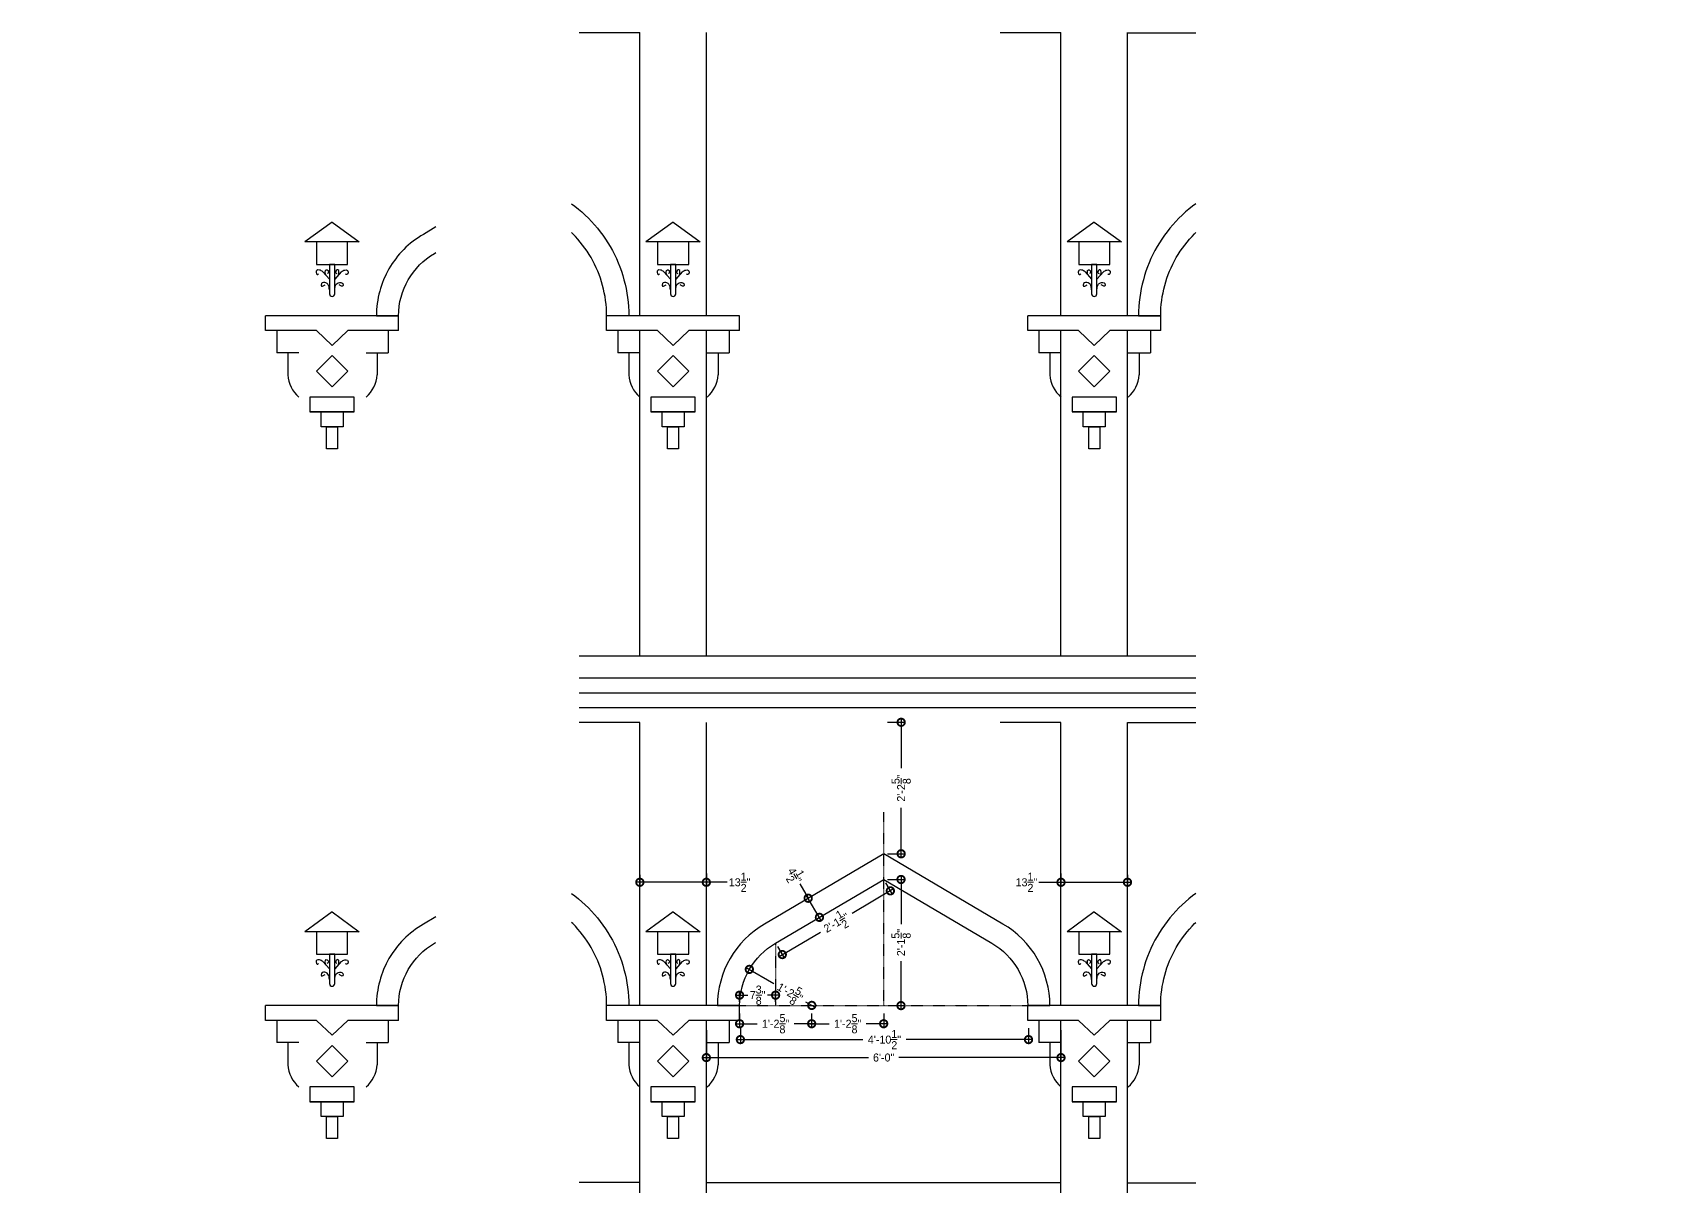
# Model space of a CAD drawing. Header units: millimetres. Extents: x -141861 to -141057, y 13116 to 13652.
# Drawn here: x -141386.8 to -141056.5, y 13417.6 to 13651.8 of the extents above; entities that cross this region are included whole.
import ezdxf
from ezdxf.xclip import XClip

# ---------------------------------------------------------------- set-up
doc = ezdxf.new("R2010")
doc.units = ezdxf.units.MM
doc.header["$XCLIPFRAME"] = 0
doc.linetypes.add('BORDER2', pattern=[0.875, 0.25, -0.125, 0.25, -0.125, 0, -0.125])
doc.layers.get('0').update_dxf_attribs({"color": 254})
doc.layers.add('Dim', color=7, linetype='Continuous', lineweight=9)
for name, color, linetype in [('ele', 43, 'Continuous'), ('ele1', 1, 'Continuous'), ('Pillar', 30, 'Continuous'), ('Text', 255, 'Continuous')]:
    doc.layers.add(name, color=color, linetype=linetype)
doc.dimstyles.new('¾ Scale', dxfattribs={"dimtxt": 1.625, "dimasz": 3, "dimexe": 0.75, "dimexo": 0.75, "dimgap": 0.09, "dimtad": 0, "dimdec": 3, "dimzin": 3, "dimdsep": 46, "dimlunit": 4, "dimtxsty": 'Standard', "dimblk": 'DOTSMALL', "dimcen": 0.09, "dimdle": 0.75, "dimadec": 0, "dimazin": 0, "dimtfac": 1, "dimtdec": 3, "dimtmove": 1, "dimatfit": 3, "dimfxl": 1, "dimtolj": 1, "dimtzin": 0, "dimarcsym": 0})

# ---------------------------------------------------------------- blocks, each defined once
blk = doc.blocks.new('LINE')
at = {"color": 0, "linetype": 'ByBlock', "lineweight": -2}
blk.add_line((0, 0), (12, 0), dxfattribs=at)
blk = doc.blocks.new('Arch-6')
at = {"color": 0, "linetype": 'ByBlock', "lineweight": -2}
blk.add_lwpolyline([(63, 0, 0.267949), (53.44, 16.56), (29.25, 30.82), (5.03, 16.54, 0.267394), (-4.5, 0), (0, 0, -0.267949), (7.31, 12.67), (29.25, 25.59), (51.19, 12.67, -0.267949), (58.5, 0)], format="xyb", close=True, dxfattribs=at)
blk = doc.blocks.new('Cangry')
at = {"color": 0, "linetype": 'ByBlock', "lineweight": -2, "ltscale": 3}
for p, q in [((13.5, 0), (-13.5, 0)), ((13.5, -3), (13.5, 0)), ((-13.5, -3), (-13.5, 0)), ((-3.18, -3), (-13.5, -3)), ((-11.25, -3), (-11.25, -7.5)), ((0, -6), (-3.18, -3)), ((3.18, -3), (0, -6)), ((13.5, -3), (3.18, -3)), ((11.39, -3), (11.39, -7.5)), ((-6.75, -7.5), (-11.25, -7.5)), ((-9, -7.5), (-9, -12)), ((6.89, -7.5), (11.39, -7.5)), ((9.14, -7.5), (9.14, -12))]:
    blk.add_line(p, q, dxfattribs=at)
blk.add_lwpolyline([(0, -8.07), (-3.18, -11.25), (0, -14.43), (3.18, -11.25)], close=True, dxfattribs=at)
for centre, start, end in [((-2.45, -11.54), 184.0381, 229.092), ((2.59, -11.54), 310.908, 355.9619)]:
    blk.add_arc(centre, 6.57, start, end, dxfattribs=at)
blk = doc.blocks.new('Lemp')
at = {"color": 0, "linetype": 'ByBlock', "lineweight": -2, "ltscale": 3}
for p, q in [((0, 15.11), (-5.52, 11.07)), ((0, 15.11), (5.52, 11.07)), ((5.52, 11.07), (-5.52, 11.07)), ((-3.16, 11.07), (-3.16, 6.49)), ((3.16, 6.49), (3.16, 11.07)), ((-3.16, 6.49), (3.16, 6.49)), ((-1.85, 5), (-0.53, 3.51)), ((0.53, 6.49), (-0.53, 6.49)), ((-0.53, 6.49), (-0.53, 0.53)), ((0.53, 0.53), (0.53, 6.49)), ((1.85, 5), (0.53, 3.51))]:
    blk.add_line(p, q, dxfattribs=at)
blk.add_arc((0, 0.53), 0.527, 180, 0, dxfattribs=at)
for points in [[(-1.85, 5), (-2.58, 5.37), (-3.12, 5.3), (-3.24, 4.96), (-3.02, 4.45), (-2.73, 4.59)], [(-1.24, 4.31), (-1.4, 4.93), (-1.17, 5.42), (-0.71, 4.88), (-0.97, 4.64)], [(1.24, 4.31), (1.4, 4.93), (1.17, 5.42), (0.71, 4.88), (0.97, 4.64)], [(1.85, 5), (2.58, 5.37), (3.12, 5.3), (3.24, 4.96), (3.02, 4.45), (2.73, 4.59)], [(-0.53, 1.34), (-0.84, 2.47), (-1.26, 2.79), (-2.15, 2.61), (-2.15, 2.08), (-1.67, 2.25), (-1.43, 2.39)], [(0.53, 1.34), (0.84, 2.47), (1.26, 2.79), (2.15, 2.61), (2.15, 2.08), (1.67, 2.25), (1.43, 2.39)]]:
    blk.add_spline(points, degree=3, dxfattribs=at)
blk = doc.blocks.new('Gutka')
at = {"color": 0, "linetype": 'ByBlock', "lineweight": -2}
blk.add_line((4.5, 7.5), (-4.5, 7.5), dxfattribs=at)
for points in [[(4.5, 10.5), (-4.5, 10.5), (-4.5, 7.5), (4.5, 7.5)], [(-2.25, 7.5), (2.25, 7.5), (2.25, 4.5), (-2.25, 4.5)], [(-1.125, 4.5), (1.125, 4.5), (1.125, 0), (-1.125, 0)]]:
    blk.add_lwpolyline(points, close=True, dxfattribs=at)
blk = doc.blocks.new('Arch-9')
at = {"color": 0, "linetype": 'ByBlock', "lineweight": -2}
blk.add_lwpolyline([(99, 0, 0.267949), (84.94, 24.36), (47.25, 46.57), (9.53, 24.34, 0.267572), (-4.5, 0), (0, 0, -0.267949), (11.81, 20.46), (47.25, 41.34), (82.69, 20.46, -0.267949), (94.5, 0)], format="xyb", close=True, dxfattribs=at)
blk = doc.blocks.new('_DotSmall')
at = {"layer": 'Text', "color": 0, "const_width": 0.5}
blk.add_lwpolyline([(-0.0625, 0, 1), (0.0625, 0, 1)], format="xyb", close=True, dxfattribs=at)
blk = doc.blocks.new('*D18')
at = {"layer": 'Defpoints', "color": 0, "transparency": 16777216}
for p in [(-141243.29, 13453.45), (-141228.66, 13453.45), (-141228.66, 13450.64)]:
    blk.add_point(p, dxfattribs=at)
at = {"layer": 'Dim', "color": 0, "lineweight": -2, "transparency": 16777216}
for p, q in [((-141244.04, 13450.64), (-141239.72, 13450.64)), ((-141243.29, 13452.7), (-141243.29, 13449.89)), ((-141227.91, 13450.64), (-141232.23, 13450.64)), ((-141228.66, 13452.7), (-141228.66, 13449.89))]:
    blk.add_line(p, q, dxfattribs=at)
at = {"layer": 'Dim', "color": 0, "lineweight": -2, "transparency": 16777216, "xscale": 3, "yscale": 3, "zscale": 3, "rotation": 180}
blk.add_blockref('_DotSmall', (-141243.29, 13450.64), dxfattribs=at)
at = {"layer": 'Dim', "color": 0, "lineweight": -2, "transparency": 16777216, "xscale": 3, "yscale": 3, "zscale": 3}
blk.add_blockref('_DotSmall', (-141228.66, 13450.64), dxfattribs=at)
at = {"layer": 'Dim', "color": 0, "transparency": 16777216, "insert": (-141235.98, 13450.64), "char_height": 1.625, "attachment_point": 5}
blk.add_mtext('\\A1;1\'-2{\\H1.000000x;\\S5/8;}"', dxfattribs=at)
blk = doc.blocks.new('*D19')
at = {"layer": 'Defpoints', "color": 0, "transparency": 16777216}
for p in [(-141229.29, 13476.15), (-141229.36, 13476.11), (-141227.01, 13472.27)]:
    blk.add_point(p, dxfattribs=at)
at = {"layer": 'Dim', "color": 0, "lineweight": -2, "transparency": 16777216}
for p, q in [((-141231.08, 13479.02), (-141229.36, 13476.11)), ((-141226.7, 13471.58), (-141229.75, 13476.75)), ((-141229.94, 13475.77), (-141230.01, 13475.73)), ((-141227.65, 13471.89), (-141227.73, 13471.85))]:
    blk.add_line(p, q, dxfattribs=at)
at = {"layer": 'Dim', "color": 0, "lineweight": -2, "transparency": 16777216, "xscale": 3, "yscale": 3, "zscale": 3}
for p, rotation in [((-141229.36, 13476.11), 120.5115422745537), ((-141227.08, 13472.23), 300.5115422745537)]:
    blk.add_blockref('_DotSmall', p, dxfattribs=dict(at, rotation=rotation))
at = {"layer": 'Dim', "color": 0, "transparency": 16777216, "insert": (-141232.09, 13480.73), "char_height": 1.625, "attachment_point": 5, "rotation": 300.5115}
blk.add_mtext('\\A1;4{\\H1.000000x;\\S1/2;}"', dxfattribs=at)
blk = doc.blocks.new('*D20')
at = {"layer": 'Defpoints', "color": 0, "transparency": 16777216}
for p in [(-141214.04, 13479.92), (-141210.52, 13479.92), (-141214.04, 13454.32)]:
    blk.add_point(p, dxfattribs=at)
at = {"layer": 'Dim', "color": 0, "lineweight": -2, "transparency": 16777216}
for p, q in [((-141213.29, 13479.92), (-141209.77, 13479.92)), ((-141210.52, 13480.67), (-141210.52, 13470.86)), ((-141210.52, 13453.57), (-141210.52, 13463.37)), ((-141213.29, 13454.32), (-141209.77, 13454.32))]:
    blk.add_line(p, q, dxfattribs=at)
at = {"layer": 'Dim', "color": 0, "lineweight": -2, "transparency": 16777216, "xscale": 3, "yscale": 3, "zscale": 3}
for p, rotation in [((-141210.52, 13479.92), 90), ((-141210.52, 13454.32), 270)]:
    blk.add_blockref('_DotSmall', p, dxfattribs=dict(at, rotation=rotation))
at = {"layer": 'Dim', "color": 0, "transparency": 16777216, "insert": (-141210.52, 13467.12), "char_height": 1.625, "attachment_point": 5, "rotation": 90}
blk.add_mtext('\\A1;2\'-1{\\H1.000000x;\\S5/8;}"', dxfattribs=at)
blk = doc.blocks.new('*D21')
at = {"layer": 'Defpoints', "color": 0, "transparency": 16777216}
for p in [(-141214.04, 13511.82), (-141210.49, 13511.82), (-141214.04, 13485.14)]:
    blk.add_point(p, dxfattribs=at)
at = {"layer": 'Dim', "color": 0, "lineweight": -2, "transparency": 16777216}
for p, q in [((-141210.49, 13512.57), (-141210.49, 13502.5)), ((-141213.29, 13511.82), (-141209.74, 13511.82)), ((-141210.49, 13484.39), (-141210.49, 13494.46)), ((-141213.29, 13485.14), (-141209.74, 13485.14))]:
    blk.add_line(p, q, dxfattribs=at)
at = {"layer": 'Dim', "color": 0, "lineweight": -2, "transparency": 16777216, "xscale": 3, "yscale": 3, "zscale": 3}
for p, rotation in [((-141210.49, 13511.82), 90), ((-141210.49, 13485.14), 270)]:
    blk.add_blockref('_DotSmall', p, dxfattribs=dict(at, rotation=rotation))
at = {"layer": 'Dim', "color": 0, "transparency": 16777216, "insert": (-141210.49, 13498.48), "char_height": 1.625, "attachment_point": 5, "rotation": 90}
blk.add_mtext('\\A1;2\'-2{\\H1.000000x;\\S5/8;}"', dxfattribs=at)
blk = doc.blocks.new('*D22')
at = {"layer": 'Defpoints', "color": 0, "transparency": 16777216}
for p in [(-141243.13, 13450.5), (-141184.63, 13450.5), (-141184.63, 13447.42)]:
    blk.add_point(p, dxfattribs=at)
at = {"layer": 'Dim', "color": 0, "lineweight": -2, "transparency": 16777216}
for p, q in [((-141243.13, 13449.75), (-141243.13, 13446.67)), ((-141184.63, 13449.75), (-141184.63, 13446.67)), ((-141243.88, 13447.42), (-141218.3, 13447.42)), ((-141183.88, 13447.42), (-141209.46, 13447.42))]:
    blk.add_line(p, q, dxfattribs=at)
at = {"layer": 'Dim', "color": 0, "lineweight": -2, "transparency": 16777216, "xscale": 3, "yscale": 3, "zscale": 3, "rotation": 180}
blk.add_blockref('_DotSmall', (-141243.13, 13447.42), dxfattribs=at)
at = {"layer": 'Dim', "color": 0, "lineweight": -2, "transparency": 16777216, "xscale": 3, "yscale": 3, "zscale": 3}
blk.add_blockref('_DotSmall', (-141184.63, 13447.42), dxfattribs=at)
at = {"layer": 'Dim', "color": 0, "transparency": 16777216, "insert": (-141213.88, 13447.42), "char_height": 1.625, "attachment_point": 5}
blk.add_mtext('\\A1;4\'-10{\\H1.000000x;\\S1/2;}"', dxfattribs=at)
blk = doc.blocks.new('*D23')
at = {"layer": 'Defpoints', "color": 0, "transparency": 16777216}
for p in [(-141250.04, 13450.06), (-141178.04, 13450.06), (-141178.04, 13443.77)]:
    blk.add_point(p, dxfattribs=at)
at = {"layer": 'Dim', "color": 0, "lineweight": -2, "transparency": 16777216}
for p, q in [((-141250.04, 13449.31), (-141250.04, 13443.02)), ((-141178.04, 13449.31), (-141178.04, 13443.02)), ((-141250.79, 13443.77), (-141217.11, 13443.77)), ((-141177.29, 13443.77), (-141210.97, 13443.77))]:
    blk.add_line(p, q, dxfattribs=at)
at = {"layer": 'Dim', "color": 0, "lineweight": -2, "transparency": 16777216, "xscale": 3, "yscale": 3, "zscale": 3, "rotation": 180}
blk.add_blockref('_DotSmall', (-141250.04, 13443.77), dxfattribs=at)
at = {"layer": 'Dim', "color": 0, "lineweight": -2, "transparency": 16777216, "xscale": 3, "yscale": 3, "zscale": 3}
blk.add_blockref('_DotSmall', (-141178.04, 13443.77), dxfattribs=at)
at = {"layer": 'Dim', "color": 0, "transparency": 16777216, "insert": (-141214.04, 13443.77), "char_height": 1.625, "attachment_point": 5}
blk.add_mtext('\\A1;6\'-0"', dxfattribs=at)
blk = doc.blocks.new('*D24')
at = {"layer": 'Defpoints', "color": 0, "transparency": 16777216}
for p in [(-141263.54, 13481.63), (-141250.04, 13481.88), (-141263.54, 13479.35)]:
    blk.add_point(p, dxfattribs=at)
at = {"layer": 'Dim', "color": 0, "lineweight": -2, "transparency": 16777216}
for p, q in [((-141263.54, 13480.88), (-141263.54, 13478.6)), ((-141250.04, 13481.13), (-141250.04, 13478.6)), ((-141249.29, 13479.35), (-141264.29, 13479.35)), ((-141245.81, 13479.35), (-141250.04, 13479.35))]:
    blk.add_line(p, q, dxfattribs=at)
at = {"layer": 'Dim', "color": 0, "lineweight": -2, "transparency": 16777216, "xscale": 3, "yscale": 3, "zscale": 3, "rotation": 180}
blk.add_blockref('_DotSmall', (-141263.54, 13479.35), dxfattribs=at)
at = {"layer": 'Dim', "color": 0, "lineweight": -2, "transparency": 16777216, "xscale": 3, "yscale": 3, "zscale": 3}
blk.add_blockref('_DotSmall', (-141250.04, 13479.35), dxfattribs=at)
at = {"layer": 'Dim', "color": 0, "transparency": 16777216, "insert": (-141243.29, 13479.35), "char_height": 1.625, "attachment_point": 5}
blk.add_mtext('\\A1;13{\\H1.000000x;\\S1/2;}"', dxfattribs=at)
blk = doc.blocks.new('*D27')
at = {"layer": 'Defpoints', "color": 0, "transparency": 16777216}
for p in [(-141178.04, 13481.88), (-141164.54, 13481.63), (-141164.54, 13479.35)]:
    blk.add_point(p, dxfattribs=at)
at = {"layer": 'Dim', "color": 0, "lineweight": -2, "transparency": 16777216}
for p, q in [((-141178.04, 13481.13), (-141178.04, 13478.6)), ((-141164.54, 13480.88), (-141164.54, 13478.6)), ((-141182.53, 13479.35), (-141178.04, 13479.35)), ((-141178.79, 13479.35), (-141163.79, 13479.35))]:
    blk.add_line(p, q, dxfattribs=at)
at = {"layer": 'Dim', "color": 0, "lineweight": -2, "transparency": 16777216, "xscale": 3, "yscale": 3, "zscale": 3, "rotation": 180}
blk.add_blockref('_DotSmall', (-141178.04, 13479.35), dxfattribs=at)
at = {"layer": 'Dim', "color": 0, "lineweight": -2, "transparency": 16777216, "xscale": 3, "yscale": 3, "zscale": 3}
blk.add_blockref('_DotSmall', (-141164.54, 13479.35), dxfattribs=at)
at = {"layer": 'Dim', "color": 0, "transparency": 16777216, "insert": (-141185.06, 13479.35), "char_height": 1.625, "attachment_point": 5}
blk.add_mtext('\\A1;13{\\H1.000000x;\\S1/2;}"', dxfattribs=at)
blk = doc.blocks.new('*D28')
at = {"layer": 'Defpoints', "color": 0, "transparency": 16777216}
for p in [(-141228.66, 13453.45), (-141214.04, 13453.45), (-141214.04, 13450.64)]:
    blk.add_point(p, dxfattribs=at)
at = {"layer": 'Dim', "color": 0, "lineweight": -2, "transparency": 16777216}
for p, q in [((-141229.41, 13450.64), (-141225.1, 13450.64)), ((-141228.66, 13452.7), (-141228.66, 13449.89)), ((-141213.29, 13450.64), (-141217.6, 13450.64)), ((-141214.04, 13452.7), (-141214.04, 13449.89))]:
    blk.add_line(p, q, dxfattribs=at)
at = {"layer": 'Dim', "color": 0, "lineweight": -2, "transparency": 16777216, "xscale": 3, "yscale": 3, "zscale": 3, "rotation": 180}
blk.add_blockref('_DotSmall', (-141228.66, 13450.64), dxfattribs=at)
at = {"layer": 'Dim', "color": 0, "lineweight": -2, "transparency": 16777216, "xscale": 3, "yscale": 3, "zscale": 3}
blk.add_blockref('_DotSmall', (-141214.04, 13450.64), dxfattribs=at)
at = {"layer": 'Dim', "color": 0, "transparency": 16777216, "insert": (-141221.35, 13450.64), "char_height": 1.625, "attachment_point": 5}
blk.add_mtext('\\A1;1\'-2{\\H1.000000x;\\S5/8;}"', dxfattribs=at)
blk = doc.blocks.new('*D42')
at = {"layer": 'Defpoints', "color": 0, "transparency": 16777216}
for p in [(-141241.33, 13461.63), (-141228.66, 13454.32), (-141228.64, 13454.36)]:
    blk.add_point(p, dxfattribs=at)
at = {"layer": 'Dim', "color": 0, "lineweight": -2, "transparency": 16777216}
for p, q in [((-141241.96, 13462.05), (-141236.33, 13458.8)), ((-141240.95, 13462.28), (-141240.93, 13462.32)), ((-141227.99, 13453.98), (-141229.84, 13455.05)), ((-141228.29, 13454.97), (-141228.27, 13455.01))]:
    blk.add_line(p, q, dxfattribs=at)
at = {"layer": 'Dim', "color": 0, "lineweight": -2, "transparency": 16777216, "xscale": 3, "yscale": 3, "zscale": 3}
for p, rotation in [((-141241.31, 13461.67), 150.0000000000762), ((-141228.64, 13454.36), 330.0000000000762)]:
    blk.add_blockref('_DotSmall', p, dxfattribs=dict(at, rotation=rotation))
at = {"layer": 'Dim', "color": 0, "transparency": 16777216, "insert": (-141233.06, 13456.96), "char_height": 1.625, "attachment_point": 5, "rotation": 330}
blk.add_mtext('\\A1;1\'-2{\\H1.000000x;\\S5/8;}"', dxfattribs=at)
blk = doc.blocks.new('*D43')
at = {"layer": 'Defpoints', "color": 0, "transparency": 16777216}
for p in [(-141214.04, 13479.92), (-141235.98, 13466.99), (-141234.62, 13464.68)]:
    blk.add_point(p, dxfattribs=at)
at = {"layer": 'Dim', "color": 0, "lineweight": -2, "transparency": 16777216}
for p, q in [((-141212.03, 13477.99), (-141220.42, 13473.04)), ((-141213.66, 13479.27), (-141212.3, 13476.96)), ((-141235.6, 13466.34), (-141234.24, 13464.03)), ((-141235.26, 13464.3), (-141226.87, 13469.24))]:
    blk.add_line(p, q, dxfattribs=at)
at = {"layer": 'Dim', "color": 0, "lineweight": -2, "transparency": 16777216, "xscale": 3, "yscale": 3, "zscale": 3}
for p, rotation in [((-141212.68, 13477.61), 30.51154227437393), ((-141234.62, 13464.68), 210.5115422743739)]:
    blk.add_blockref('_DotSmall', p, dxfattribs=dict(at, rotation=rotation))
at = {"layer": 'Dim', "color": 0, "transparency": 16777216, "insert": (-141223.65, 13471.14), "char_height": 1.625, "attachment_point": 5, "rotation": 30.5115}
blk.add_mtext('\\A1;2\'-1{\\H1.000000x;\\S1/2;}"', dxfattribs=at)
blk = doc.blocks.new('*D45')
at = {"layer": 'Defpoints', "color": 0, "transparency": 16777216}
for p in [(-141235.98, 13456.44), (-141243.29, 13454.32), (-141235.98, 13454.32)]:
    blk.add_point(p, dxfattribs=at)
at = {"layer": 'Dim', "color": 0, "lineweight": -2, "transparency": 16777216}
for p, q in [((-141244.04, 13456.44), (-141241.62, 13456.44)), ((-141243.29, 13455.07), (-141243.29, 13457.19)), ((-141235.23, 13456.44), (-141237.65, 13456.44)), ((-141235.98, 13455.07), (-141235.98, 13457.19))]:
    blk.add_line(p, q, dxfattribs=at)
at = {"layer": 'Dim', "color": 0, "lineweight": -2, "transparency": 16777216, "xscale": 3, "yscale": 3, "zscale": 3, "rotation": 180}
blk.add_blockref('_DotSmall', (-141243.29, 13456.44), dxfattribs=at)
at = {"layer": 'Dim', "color": 0, "lineweight": -2, "transparency": 16777216, "xscale": 3, "yscale": 3, "zscale": 3}
blk.add_blockref('_DotSmall', (-141235.98, 13456.44), dxfattribs=at)
at = {"layer": 'Dim', "color": 0, "transparency": 16777216, "insert": (-141239.63, 13456.44), "char_height": 1.625, "attachment_point": 5}
blk.add_mtext('\\A1;7{\\H1.000000x;\\S3/8;}"', dxfattribs=at)

msp = doc.modelspace()

# ---------------------------------------------------------------- linework, layer by layer
at = {"layer": 'Dim', "linetype": 'BORDER2', "lineweight": -2, "ltscale": 0.25}
for p, q in [((-141214.0385, 13454.3212), (-141214.0385, 13493.5992)), ((-141235.9764, 13466.987), (-141235.9764, 13454.3212)), ((-141243.2891, 13454.3212), (-141184.788, 13454.3212))]:
    msp.add_line(p, q, dxfattribs=at)
at = {"layer": 'Dim'}
for p in [(-141235.9764, 13466.987), (-141192.1006, 13466.987), (-141228.6638, 13454.3212), (-141199.4133, 13454.3212)]:
    msp.add_point(p, dxfattribs=at)
at = {"layer": 'ele', "linetype": 'ByBlock', "lineweight": -2}
for p, q in [((-141275.8877, 13525.3212), (-141150.6805, 13525.3212)), ((-141275.8877, 13520.8212), (-141150.6805, 13520.8212)), ((-141275.8877, 13517.8212), (-141150.6805, 13517.8212)), ((-141275.8877, 13514.8212), (-141150.6805, 13514.8212)), ((-141275.8877, 13418.4878), (-141263.5385, 13418.4878)), ((-141178.0385, 13418.3212), (-141250.0385, 13418.3212)), ((-141164.5385, 13418.3212), (-141150.6805, 13418.3212))]:
    msp.add_line(p, q, dxfattribs=at)

# ---------------------------------------------------------------- block references
at = {"layer": 'ele'}
ref = msp.add_blockref('Lemp', (-141411.5208, 13458.2508), dxfattribs=dict(at, row_count=2, column_count=2, row_spacing=140, column_spacing=85.5))
XClip(ref).set_block_clipping_path([(-145.8525954997, -141.3345357226), (21.0902398758, 80.0727304324)])
ref = msp.add_blockref('Lemp', (-141256.7885, 13458.2508), dxfattribs=dict(at, row_count=2, column_count=2, row_spacing=140, column_spacing=85.5))
XClip(ref).set_block_clipping_path([(-19.0991225353, -91.2567702924), (106.1080039964, 74.7986793239)])
ref = msp.add_blockref('Cangry', (-141411.5208, 13454.3212), dxfattribs=dict(at, row_count=2, column_count=2, row_spacing=140, column_spacing=85.5))
XClip(ref).set_block_clipping_path([(-145.8525954997, -137.4049194953), (21.0902398758, 84.0023466596)])
ref = msp.add_blockref('Cangry', (-141256.7885, 13454.3212), dxfattribs=dict(at, row_count=2, column_count=2, row_spacing=140, column_spacing=85.5))
XClip(ref).set_block_clipping_path([(-19.0991225353, -87.3271540651), (106.1080039964, 78.7282955511)])
at = {"layer": 'ele1'}
ref = msp.add_blockref('Arch-9', (-141270.288, 13454.3212), dxfattribs=dict(at, xscale=-1, row_count=2, column_count=1, row_spacing=140, column_spacing=0))
XClip(ref).set_block_clipping_path([(-118.0985831644, -87.3271540651), (7.1085433672, 78.7282955511)])
ref = msp.add_blockref('Arch-9', (-141157.7891, 13454.3212), dxfattribs=dict(at, row_count=2, column_count=1, row_spacing=140, column_spacing=0))
XClip(ref).set_block_clipping_path([(-118.0985831644, -87.3271540651), (7.1085433672, 78.7282955511)])
ref = msp.add_blockref('Arch-6', (-141398.0213, 13454.3212), dxfattribs=dict(at, row_count=2, column_count=2, row_spacing=140, column_spacing=85.5))
XClip(ref).set_block_clipping_path([(-159.3520561289, -137.4049194953), (7.5907792467, 84.0023466596)])
ref = msp.add_blockref('Gutka', (-141411.5208, 13427.3188), dxfattribs=dict(at, row_count=2, column_count=2, row_spacing=140, column_spacing=85.5))
XClip(ref).set_block_clipping_path([(-145.8525954997, -110.4025552073), (21.0902398759, 111.0047109477)])
ref = msp.add_blockref('Gutka', (-141256.7885, 13427.3188), dxfattribs=dict(at, row_count=2, column_count=2, row_spacing=140, column_spacing=85.5))
XClip(ref).set_block_clipping_path([(-19.0991225353, -60.324789777), (106.1080039964, 105.7306598392)])
msp.add_blockref('Arch-6', (-141243.2891, 13454.3212), dxfattribs=at)
at = {"layer": 'Pillar'}
ref = msp.add_blockref('LINE', (-141247.2708, 13511.8212), dxfattribs=dict(at, xscale=-6, yscale=6, zscale=6, row_count=2, column_count=2, row_spacing=140, column_spacing=-85.5))
XClip(ref).set_block_clipping_path([(23.8599600207, -32.3174865826), (51.6837659166, 4.5837244433)])
ref = msp.add_blockref('LINE', (-141335.5385, 13511.8212), dxfattribs=dict(at, xscale=6, yscale=6, zscale=6, row_count=2, column_count=2, row_spacing=140, column_spacing=85.5))
XClip(ref).set_block_clipping_path([(9.9418129108, -23.9711923442), (30.8096673327, 3.7047159252)])
ref = msp.add_blockref('LINE', (-141263.5385, 13454.3212), dxfattribs=dict(at, xscale=-4.790000000000873, yscale=4.690000000000509, zscale=4.69, rotation=270, row_count=2, column_count=2, row_spacing=13.5, column_spacing=-140))
XClip(ref).set_block_clipping_path([(-18.5802455458, -2.6330751674), (16.7507011811, 24.0635402977)])
ref = msp.add_blockref('LINE', (-141178.0385, 13454.3212), dxfattribs=dict(at, xscale=-4.790000000000873, yscale=4.690000000000509, zscale=4.69, rotation=270, row_count=2, column_count=2, row_spacing=13.5, column_spacing=-140))
XClip(ref).set_block_clipping_path([(-18.5802455458, -20.8633523529), (16.7507011811, 5.8332631123)])
ref = msp.add_blockref('LINE', (-141164.5385, 13511.7678), dxfattribs=dict(at, xscale=9, yscale=6, zscale=6, row_count=2, column_count=1, row_spacing=140, column_spacing=85.5))
XClip(ref).set_block_clipping_path([(-12.3721247261, -23.9623034553), (1.5397782218, 3.7136048141)])
ref = msp.add_blockref('LINE', (-141263.5385, 13385.3212), dxfattribs=dict(at, xscale=-5.5, yscale=4.690000000000509, zscale=4.69, rotation=270, row_count=2, column_count=2, row_spacing=13.5, column_spacing=-140))
XClip(ref).set_block_clipping_path([(-3.1052247429, -2.6330751674), (26.653816407, 24.0635402977)])
ref = msp.add_blockref('LINE', (-141178.0385, 13385.3212), dxfattribs=dict(at, xscale=-5.5, yscale=4.690000000000509, zscale=4.69, rotation=270, row_count=2, column_count=2, row_spacing=13.5, column_spacing=-140))
XClip(ref).set_block_clipping_path([(-3.1052247429, -20.8633523529), (26.653816407, 5.8332631123)])

# ---------------------------------------------------------------- dimensions: what is measured, and where the dimension line sits
at = {"layer": 'Dim'}
for base, p1, p2, picture, middle in [((-141210.493602, 13511.821166), (-141214.038542, 13485.138672), (-141214.038542, 13511.821166), '*D21', (-141210.493602, 13498.479919)), ((-141210.5237, 13479.9154), (-141214.0385, 13454.3212), (-141214.0385, 13479.9154), '*D20', (-141210.5237, 13467.1183))]:
    dim = msp.add_linear_dim(base=base, p1=p1, p2=p2, angle=90, dimstyle='¾ Scale', dxfattribs=at)
    dim.commit()
    dim.dimension.update_dxf_attribs({"geometry": picture, "text_midpoint": middle})
for base, p1, p2, angle, picture, middle in [((-141229.3646, 13476.1068), (-141227.0056, 13472.2737), (-141229.2903, 13476.1505), 120.511542, '*D19', (-141232.3559, 13480.5704)), ((-141228.6418, 13454.3592), (-141241.3297, 13461.6338), (-141228.6638, 13454.3212), 330, '*D42', (-141233.0629, 13456.9565))]:
    dim = msp.add_linear_dim(base=base, p1=p1, p2=p2, angle=angle, dimstyle='¾ Scale', dxfattribs=at)
    dim.commit()
    dim.dimension.update_dxf_attribs({"geometry": picture, "text_midpoint": middle, "dimtype": 161})
dim = msp.add_linear_dim(base=(-141263.5385, 13479.3517), p1=(-141250.0385, 13481.8777), p2=(-141263.5385, 13481.627), angle=180, dimstyle='¾ Scale', override={"dimlunit": 5, "dimpost": '"'}, dxfattribs=at)
dim.commit()
dim.dimension.update_dxf_attribs({"geometry": '*D24', "text_midpoint": (-141243.285, 13479.3517), "dimtype": 160})
dim = msp.add_aligned_dim(p1=(-141214.0385, 13479.9154), p2=(-141235.9764, 13466.987), distance=2.6795, dimstyle='¾ Scale', dxfattribs=at)
dim.commit()
dim.dimension.update_dxf_attribs({"geometry": '*D43', "text_midpoint": (-141223.6471, 13471.1428)})
dim = msp.add_linear_dim(base=(-141164.5385, 13479.3517), p1=(-141178.0385, 13481.8777), p2=(-141164.5385, 13481.627), dimstyle='¾ Scale', override={"dimlunit": 5, "dimpost": '"'}, dxfattribs=at)
dim.commit()
dim.dimension.update_dxf_attribs({"geometry": '*D27', "text_midpoint": (-141185.0576, 13479.3517), "dimtype": 160})
for base, p1, p2, picture, middle in [((-141235.9764, 13456.4448), (-141243.2891, 13454.3212), (-141235.9764, 13454.3212), '*D45', (-141239.6328, 13456.4448)), ((-141228.6638, 13450.6404), (-141243.2891, 13453.4512), (-141228.6638, 13453.4512), '*D18', (-141235.9764, 13450.6404)), ((-141214.0385, 13450.6404), (-141228.6638, 13453.4512), (-141214.0385, 13453.4512), '*D28', (-141221.3512, 13450.6404)), ((-141178.0385, 13443.7712), (-141250.0385, 13450.0612), (-141178.0385, 13450.0612), '*D23', (-141214.0385, 13443.7712)), ((-141184.6298, 13447.4248), (-141243.1309, 13450.4969), (-141184.6298, 13450.4969), '*D22', (-141213.8804, 13447.4248))]:
    dim = msp.add_linear_dim(base=base, p1=p1, p2=p2, dimstyle='¾ Scale', dxfattribs=at)
    dim.commit()
    dim.dimension.update_dxf_attribs({"geometry": picture, "text_midpoint": middle})

doc.saveas('drawing.dxf')
